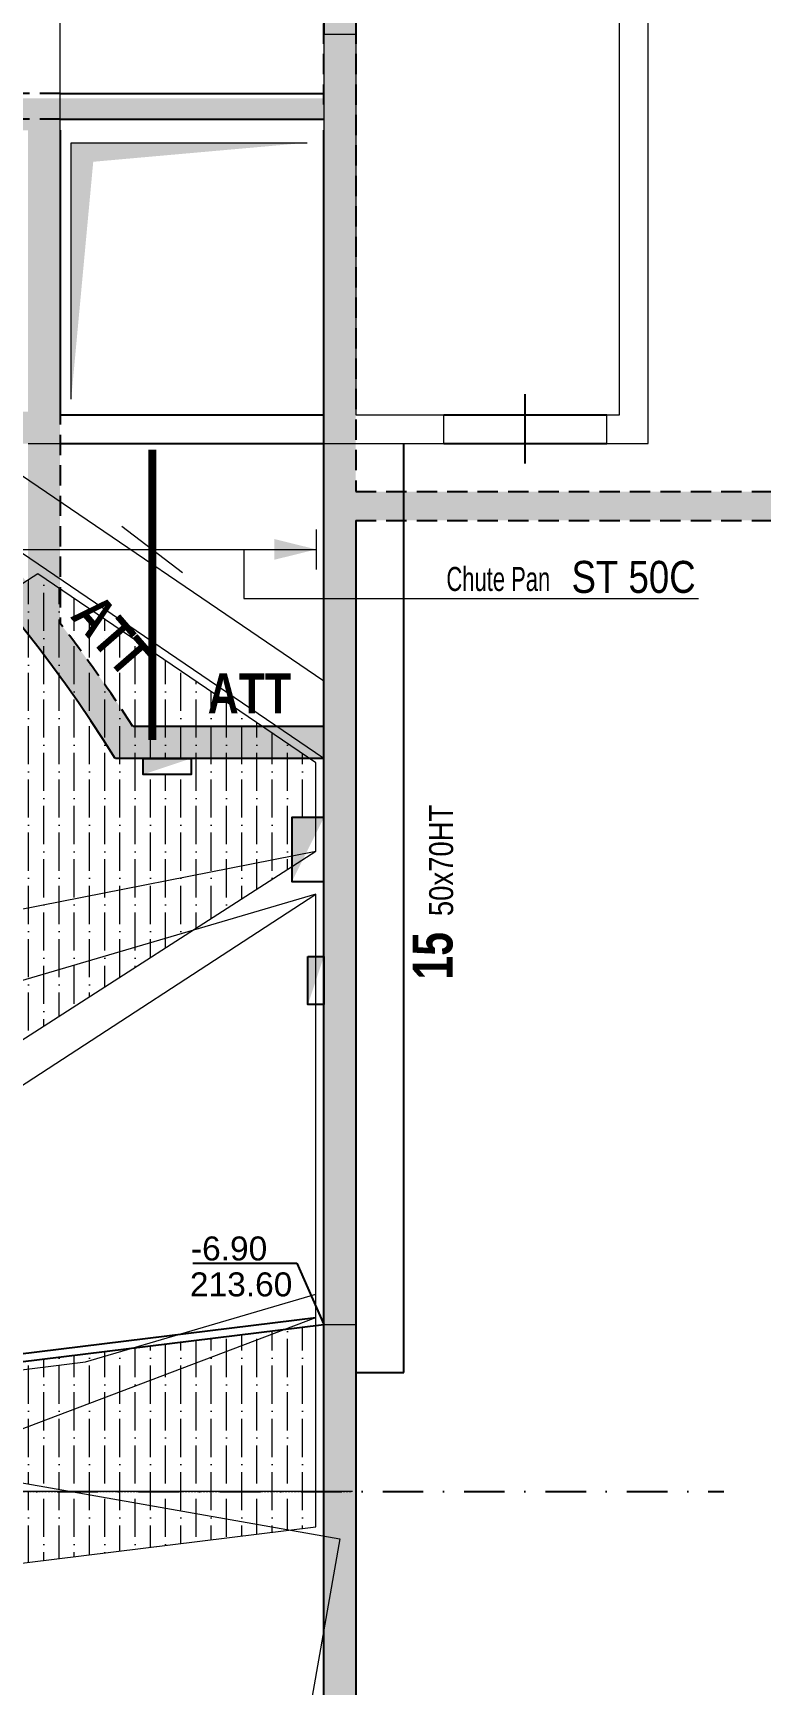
# Model space of a CAD drawing. Header units: metres. Extents: x 33574 to 39801, y -147554 to -143354.
# Drawn here: x 35617 to 36078, y -146487 to -145454 of the extents above; entities that cross this region are included whole.
import ezdxf
from ezdxf.enums import TextEntityAlignment as Align

# ---------------------------------------------------------------- set-up
doc = ezdxf.new("R2010")
doc.units = ezdxf.units.M
for name, pattern in [('CACHEx2', [19.049999999999997, 12.7, -6.35]), ('INTERROMPU2', [9.524999999999999, 6.35, -3.175]), ('TIRETPTX2', [50.8, 25.4, -12.7, 0, -12.7]), ('VW-02', [0.69435, 0.48607, -0.20828])]:
    doc.linetypes.add(name, pattern=pattern)
for name, color, linetype in [('01_ARMA_INF', 50, 'Continuous'), ('01_isolant ext', 2, 'TIRETPTX2'), ('01_linteaux', 3, 'Continuous'), ('01_murs_coup', 5, 'Continuous'), ('01_murs_sup', 2, 'INTERROMPU2'), ('01_poch_BN', 9, 'Continuous'), ('01_poch_murs', 251, 'Continuous'), ('01_resv', 32, 'Continuous'), ('01_texte', 230, 'Continuous')]:
    doc.layers.add(name, color=color, linetype=linetype)
doc.layers.add('B Général', color=7, linetype='Continuous', lineweight=5)
doc.layers.add('C ANNOTATIONS-prestations', color=7, linetype='Continuous', lineweight=5)
doc.styles.add('ARIAL NA', font='ARIALN.TTF')
doc.styles.add('impact', font='impact.ttf')
doc.styles.add('MATTE_TXT', font='arial.ttf')
doc.styles.add('PATIO', font='ARIALN.TTF')
pattern_1 = [(135, (-1377.46904745726, -135886.3766936216), (-11.22532015133644, 8.881784197001252e-16), [7.9375, -7.9375])]
pattern_2 = [(90, (0, -342.949232486746), (-9.524999999999997, 16.66875), [23.8125, -4.762499999999999, 0, -4.762499999999999])]

msp = doc.modelspace()

# ---------------------------------------------------------------- hatches: boundary and pattern name
at = {"layer": '01_murs_sup', "ltscale": 3}
h = msp.add_hatch(dxfattribs=at)
h.set_pattern_fill('DASH', color=256, scale=2.5, angle=135)
h.set_pattern_definition(pattern_1)
edge = h.paths.add_edge_path()
edge.add_line((36030.72921046714, -145131.6349017622), (36003.72920695076, -145131.6349017622))
edge.add_line((36003.72920695076, -145131.6349017622), (36003.72921874811, -144596.6220185353))
edge.add_arc((35992.70585741517, -144567.6481422858), 31.000000000006, 200.7835595958433, 290.82974950423176, ccw=False)
edge.add_line((35963.72310392278, -144578.6481422858), (35871.68861090755, -144578.6481422858))
edge.add_arc((35842.70585741517, -144567.6481422858), 31.00000000000336, 200.7835595958433, 339.2164404041567, ccw=False)
edge.add_line((35813.72310392278, -144578.6481422858), (35721.68861090755, -144578.6481422858))
edge.add_arc((35692.70585741517, -144567.6481422858), 31.00000000000336, 200.7835595958433, 339.2164404041567, ccw=False)
edge.add_line((35663.72310392278, -144578.6481422858), (35571.68861090755, -144578.6481422858))
edge.add_arc((35542.70585741517, -144567.6481422858), 30.99999999999303, 201.3118853197231, 339.21644040420693, ccw=False)
edge.add_line((35513.82576589636, -144578.9149215001), (35421.88929907952, -144579.7669164767))
edge.add_arc((35392.79066069388, -144569.0772371503), 31.00000000000263, 205.0617590903103, 339.8286810938182, ccw=False)
edge.add_arc((35466.523687287, -145780.6175167353), 1202.726036363769, 94.85607431748207, 99.19121332791286)
edge.add_arc((35243.97213929259, -144587.4697053421), 30.99999999998539, 212.0348839783278, 349.09644301072296, ccw=False)
edge.add_arc((35466.52368728716, -145780.6175167352), 1202.726036363719, 101.9401136610933, 106.2742133279193)
edge.add_arc((35098.54700091707, -144624.0173050652), 30.9999999999968, 219.1178839784031, 356.17944301063665, ccw=False)
edge.add_arc((35466.52368728719, -145780.6175167352), 1202.726036363716, 109.0231136610926, 113.3572133279185)
edge.add_arc((34958.73824102782, -144678.2179376741), 30.9999999997465, 0, 3.2624430106296813, ccw=False)
edge.add_arc((34958.73824102755, -144678.2179376741), 31.00000000001819, 253.0777681002966, 359.9999999999462, ccw=False)
edge.add_line((34949.71496456216, -144707.8756598023), (34949.71496456216, -144722.341862265))
edge.add_arc((35466.52368728724, -145780.6175167352), 1177.726036363718, 92.05394913478762, 116.0285616730136, ccw=False)
edge.add_line((35424.31340018747, -144603.6481422858), (35983.72921859318, -144603.6481422858))
edge.add_line((35983.72921859318, -144603.6481422858), (35983.72920695076, -145131.6349014186))
edge.add_line((35983.72920695076, -145131.6349014186), (35798.7362840578, -145131.6349014186))
edge.add_line((35798.7362840578, -145131.6349014186), (35798.73340964063, -145494.6348953786))
edge.add_line((35798.73340964063, -145494.6348953786), (35423.4792067001, -145494.6348953786))
edge.add_line((35423.4792067001, -145494.6348953786), (35423.4792067001, -145627.4040440309))
edge.add_arc((34933.23140303898, -146364.8041766383), 885.4952651279693, 54.97246064441538, 56.3827363050446, ccw=False)
edge.add_line((35441.4792067001, -145639.6931267724), (35441.4792067001, -145514.6348953786))
edge.add_line((35441.4792067001, -145514.6348953786), (35531.47920662024, -145514.6348953786))
edge.add_line((35531.47920662024, -145514.6348953786), (35531.47920662024, -145690.6348835175))
edge.add_line((35531.47920662024, -145690.6348835175), (35507.33734167481, -145690.6348835175))
edge.add_arc((34933.23140303817, -146364.8041766382), 885.4952651283348, 49.58310368497262, 54.97246064434233)
edge.add_arc((34933.23140303814, -146364.8041766383), 885.495265128421, 54.9724606443442, 88.93337311106043)
edge.add_line((34949.71496456216, -145479.4623461771), (34949.71496456216, -145499.4658924054))
edge.add_arc((34933.23140303812, -146364.8041766383), 865.4952651284605, 31.88506078871228, 88.9087223828218, ccw=False)
edge.add_line((35668.13160548549, -145907.6349012024), (35798.73013929815, -145907.634901203))
edge.add_line((35798.73013929815, -145907.634901203), (35798.72650976552, -146365.9957603085))
edge.add_line((35798.72650976552, -146365.9957603085), (35818.72896800363, -146365.9957603085))
edge.add_line((35818.72896800363, -146365.9957603085), (35818.72896800363, -145758.6903359441))
edge.add_line((35818.72896800363, -145758.6903359441), (36078.4436895912, -145758.6903359441))
edge.add_line((36078.4436895912, -145758.6903359441), (36078.4436895912, -145740.6903359441))
edge.add_line((36078.4436895912, -145740.6903359441), (35818.72896800363, -145740.6903359441))
edge.add_line((35818.72896800363, -145740.6903359441), (35818.72896800363, -145147.6349014186))
edge.add_line((35818.72896800363, -145147.6349014186), (36030.72921046714, -145147.6349014186))
edge.add_line((36030.72921046714, -145147.6349014186), (36030.72921046714, -145131.6349017622))
edge = h.paths.add_edge_path(flags=16)
edge.add_line((35798.73325127054, -145507.6348953786), (35798.7305336645, -145692.597199733))
edge.add_line((35798.7305336645, -145692.597199733), (35798.73110959533, -145692.5985063117))
edge.add_line((35798.73110959533, -145692.5985063117), (35798.7324317029, -145710.6361900963))
edge.add_line((35798.7324317029, -145710.6361900963), (35798.73169924372, -145710.6348835175))
edge.add_line((35798.73169924372, -145710.6348835175), (35798.73029766824, -145887.634901203))
edge.add_line((35798.73029766824, -145887.634901203), (35679.16125707598, -145887.6349012025))
edge.add_arc((34933.23140303805, -146364.8041766384), 885.4952651285312, 32.60693550189016, 37.71342408084015)
edge.add_line((35633.72920448019, -145823.1357404712), (35633.7292148401, -145710.6348835175))
edge.add_line((35633.7292148401, -145710.6348835175), (35613.7292148401, -145710.6348835175))
edge.add_line((35613.7292148401, -145710.6348835175), (35613.72920677518, -145798.2138452048))
edge.add_arc((34933.23140303824, -146364.8041766384), 885.4952651283946, 39.78115613019648, 47.62597131948256)
edge.add_line((35530.02651067788, -145710.6348835175), (35613.7292148401, -145710.6348835175))
edge.add_line((35613.7292148401, -145710.6348835175), (35613.72921668184, -145690.6348835175))
edge.add_line((35613.72921668184, -145690.6348835175), (35549.47920693972, -145690.6348835175))
edge.add_line((35549.47920693972, -145690.6348835175), (35549.47920662024, -145690.6348835175))
edge.add_line((35549.47920662024, -145690.6348835175), (35549.47920662024, -145514.6348953786))
edge.add_line((35549.47920662024, -145514.6348953786), (35613.72923288923, -145514.6348953786))
edge.add_line((35613.72923288923, -145514.6348953786), (35613.72921668255, -145710.5971997362))
edge.add_line((35613.72921668255, -145710.5971997362), (35633.72921668256, -145710.5971997362))
edge.add_line((35633.72921668256, -145710.5971997362), (35633.72923288924, -145507.6348953786))
edge.add_line((35633.72923288923, -145507.6348953786), (35798.73325127054, -145507.6348953786))
h.paths.add_polyline_path([(35798.7362840578, -145131.6349015173), (35326.43875525198, -145131.6349015173), (35149.84942937765, -145286.8598370758), (35163.05365940719, -145301.8814318423), (35328.29120183799, -145156.6349015173), (35798.73608609518, -145156.6349015173)], flags=17)
h = msp.add_hatch(dxfattribs=at)
h.set_pattern_fill('DASH', color=256, scale=2.5, angle=135)
h.set_pattern_definition(pattern_1)
h.paths.add_polyline_path([(35818.72455630315, -146612.6917047548), (35818.7253248479, -146515.6349011665), (36007.24869973916, -146515.6349011665), (36007.24869973916, -146499.6349011665), (35818.72896800363, -146499.6349011665), (35818.72896800363, -146365.9957603085), (35798.72650976552, -146365.9957603085), (35798.72532484728, -146515.6349011665), (35798.72471512885, -146592.6340889082, -0.3316165824014951), (34949.71496456216, -147225.2994417661), (34949.71496456216, -147250.2994417661, 0.04526015738334291), (35113.63287246309, -147235.4310835851, -0.6784920947094194), (35169.94797091185, -147223.2781875027, 0.0290857858348107), (35271.04420118374, -147191.7479866602, -0.6786650772580168), (35324.28835202201, -147169.7305210296, 0.03963135764520873), (35450.62229365334, -147100.2283790938, -0.05889174878895797), (35449.76810593809, -147093.0013463906, -0.5957938614643646), (35497.71761461234, -147067.0453421585, 0.03959186487785516), (35605.57779341695, -146971.5691229358, -0.1147067523627306), (35602.39890267018, -146957.8948448957, -0.5230756100816683), (35644.23093848054, -146928.8488985313, 0.1000910596722721)])
h.paths.add_polyline_path([(34079.31210619549, -146504.8133812006), (34075.95500703835, -146365.9957603085), (34050.94769757198, -146365.9957603085), (34053.8427052707, -146485.7056831882, -0.328755579086477), (34075.67279549941, -146515.3183959108, -0.2553953403700908), (34061.41693399924, -146541.4073557578, 0.06071621505798748), (34135.96761812367, -146748.8556114966, -0.4496334161171455), (34170.66022362853, -146779.6349010365, -0.1753608633251859), (34163.48212970542, -146799.4721586813, 0.01836853256108478), (34199.37950259771, -146855.9402207592, -0.4913802896854275), (34238.23258403791, -146885.9290372062, -0.140327085577333), (34233.53583958584, -146902.3344859224, 0.03953732202023799), (34331.09125117055, -147008.0487978252, -0.5620629895725984), (34376.33578451678, -147035.5822914239, -0.0842861395221403), (34374.59872286684, -147045.8136373335, 0.03011723266168045), (34463.64618001701, -147109.7915810451, -0.6241365282367528), (34513.68012792578, -147134.2601083201, -0.03818521046561189), (34513.31956880829, -147138.9744123415, 0.0237593458811339), (34591.15856205699, -147176.7708181262, -0.6784920947084723), (34644.81060976732, -147197.7598860657, 0.06483465551945516), (34874.8223331413, -147247.2157891014, -0.6784920947094583), (34932.35985634164, -147250.1341140412, 0.004762977334731561), (34949.71496456216, -147250.2994417661), (34949.71496456216, -147225.2994417661, -0.3601863127720239)])
at = {"layer": '01_poch_murs', "lineweight": 0}
h = msp.add_hatch(dxfattribs=at)
h.set_pattern_fill('ANSI36', color=256, scale=3, angle=45)
h.set_pattern_definition(pattern_2)
h.paths.add_polyline_path([(35633.72920647304, -145801.4948947324), (35633.72920448019, -145823.1357404712, -0.02228494767271751), (35679.16125707598, -145887.6349012025), (35760.42193115131, -145887.6349012029)], flags=17)
h.paths.add_polyline_path([(35612.51951358418, -145796.7584759406, 0.002489170705521584), (35606.86231609801, -145790.0355301434), (35593.59870775287, -145805.3427598958, -0.0008762332255063132), (35595.55552181035, -145807.6607340202)])
h.paths.add_polyline_path([(35633.72920448019, -145823.1357404712), (35633.72920647304, -145801.4948947324), (35619.84179158045, -145792.0526634461), (35613.72920698079, -145795.9810416089), (35613.72920677518, -145798.2138451738, 0.0005361274587750277), (35612.51951358419, -145796.7584759406), (35595.55552181035, -145807.6607340202, -0.03573031656166736), (35668.1316054855, -145907.6349012024), (35685.76792722979, -145907.6349012025), (35685.76792722979, -145907.5852291667), (35715.75042852665, -145907.5852291667), (35789.82963139562, -145907.6295733181), (35760.42193115131, -145887.6349012029), (35679.16125707598, -145887.6349012025, 0.0222849476727174)])
h.paths.add_polyline_path([(35793.73011834038, -145910.2815643579), (35789.83746752523, -145907.634901203), (35715.75042852665, -145907.6349012027), (35715.75042852665, -145917.5578226496), (35685.76792722979, -145917.5578226496), (35685.76792722979, -145907.6349012025), (35668.1316054855, -145907.6349012024, 0.03573031656166729), (35595.55552181035, -145807.6607340202), (35586.60708955727, -145813.4116279803), (35418.3666569542, -146007.5740978371, -0.01459589771027015), (35438.48082364336, -146035.5287711398), (35778.70598350646, -145968.5475910497), (35778.70598350646, -145944.5670381088), (35793.72984685069, -145944.5670381088)])
h.paths.add_polyline_path([(35716.49127191898, -146015.2286805121), (35778.70598350646, -145975.2451170254), (35778.70598350646, -145968.5475910497), (35438.48082364337, -146035.5287711398, -0.02580201124321251), (35469.91992696323, -146087.6303760153)])
h.paths.add_polyline_path([(35716.49127191899, -146015.2286805121), (35469.91992696323, -146087.6303760153, -0.03101920788008348), (35500.3624551008, -146154.1283080768)])
h.paths.add_polyline_path([(35500.3624551008, -146154.1283080768, 0.03101920788008466), (35469.91992696323, -146087.6303760153), (35307.73293540748, -146135.2539682024), (35249.5770818867, -146202.370320565), (35230.30776272059, -146185.6735892406), (35243.81889992728, -146231.6871425114), (35283.53102069427, -146293.47948728)])
h.paths.add_polyline_path([(35307.73293540747, -146135.2539682024), (35222.82379270127, -146160.1861674275), (35230.30776272059, -146185.6735892406), (35249.5770818867, -146202.370320565)])
h.paths.add_polyline_path([(35385.02517115006, -146046.0527508711), (35153.77585536789, -146091.579519298), (35194.06466575853, -146154.2691972576), (35230.30776272059, -146185.6735892406), (35222.82379270127, -146160.1861674275), (35307.73293540747, -146135.2539682024)])
h.paths.add_polyline_path([(35418.3666569542, -146007.5740978371, 0.03101901313530331), (35370.422826291, -145952.3468893449), (35153.77585536789, -146091.579519298), (35385.02517115006, -146046.0527508711)])
h.paths.add_polyline_path([(35586.60708955728, -145813.4116279803), (35370.422826291, -145952.3468893449, -0.03101901313530413), (35418.3666569542, -146007.5740978371)])
h.paths.add_polyline_path([(35438.48082364336, -146035.5287711398), (35385.02517115006, -146046.0527508711), (35307.7329354075, -146135.2539682024), (35469.91992696323, -146087.6303760153, 0.02580201124321668)])
h.paths.add_polyline_path([(35418.3666569542, -146007.5740978371), (35385.02517115006, -146046.0527508711), (35438.48082364337, -146035.5287711398, 0.01459589771027254)])
h.paths.add_polyline_path([(35230.30776272059, -146185.6735892406), (35194.06466575853, -146154.2691972576), (35243.81889992729, -146231.6871425115)])
h.paths.add_polyline_path([(35488.75112305393, -146025.5157880051), (35524.39536662508, -146018.4983954679), (35519.95724384172, -145995.9553314096), (35484.31300027057, -146002.9727239468)], flags=24)
h.paths.add_polyline_path([(35462.24664791048, -146030.3922782985), (35488.83049722083, -146025.1586336179), (35484.48427945167, -146003.0823931975), (35457.90043014134, -146008.3160378781)], flags=24)
h = msp.add_hatch(dxfattribs=at)
h.set_pattern_fill('ANSI36', color=256, scale=3, angle=45)
h.set_pattern_definition(pattern_2)
h.paths.add_polyline_path([(35640.58099656063, -146365.9957603084), (35539.71529790864, -146365.9957603084, -0.02280294040590703), (35537.26354709592, -146419.7268241721), (35777.71289875019, -146390.1758145803)])
h.paths.add_polyline_path([(35539.71529790864, -146365.9957603084), (35506.82360917323, -146365.9957603084), (35443.22683762664, -146390.1055151229), (35490.56682161048, -146425.4658098388), (35537.26354709592, -146419.7268241721, 0.02280294040590722)])
h.paths.add_polyline_path([(35774.06486638181, -146264.6836806078), (35345.78146708653, -146317.3193261336), (35410.94895540638, -146365.9957598576), (35506.82361036226, -146365.9957598576)])
h.paths.add_polyline_path([(35506.82360917323, -146365.9957603084), (35410.94895600986, -146365.9957603084), (35443.22683762664, -146390.1055151229)])
h.paths.add_polyline_path([(35793.72733114061, -146262.2671813297), (35774.06486638181, -146264.6836806078), (35549.2862389116, -146349.8980313377), (35640.58099400422, -146365.9957598576), (35793.72650976537, -146365.9957598576)])
h.paths.add_polyline_path([(35793.72650976537, -146365.9957603084), (35640.58099656063, -146365.9957603084), (35777.71289875021, -146390.1758145803), (35793.7263338794, -146388.2077777699)])
h.paths.add_polyline_path([(35443.22683762665, -146390.1055151229), (35347.34266721109, -146426.4555338911), (35374.54793064538, -146439.7244274486), (35490.56682161049, -146425.4658098388)])
h.paths.add_polyline_path([(35443.22683762664, -146390.1055151229), (35410.94895600986, -146365.9957603084), (35274.65147982504, -146365.9957603084), (35273.11895236259, -146374.6871554443), (35278.83279099917, -146421.1792656835), (35289.91940533038, -146398.4483377302), (35347.34266721108, -146426.4555338911)])
h.paths.add_polyline_path([(35351.57288126747, -146321.6451854818), (35280.94106102067, -146330.3257728207), (35274.65147990453, -146365.9957598576), (35410.94895540636, -146365.9957598576)])
h.paths.add_polyline_path([(35280.94106102067, -146330.3257728207), (35273.06670608412, -146331.2935239776), (35271.63901226019, -146326.4313673126), (35267.29341363566, -146326.9654374848, -0.003906429190420825), (35267.86448925592, -146331.9328717585), (35272.05078764274, -146365.9957598576), (35274.65147990453, -146365.9957598576)])
h.paths.add_polyline_path([(35345.78146708653, -146317.3193261336), (35339.99005290558, -146312.9934667854), (35292.1593144295, -146318.8718216313), (35282.61301025679, -146325.0826728045)])
h.paths.add_polyline_path([(35351.57288126748, -146321.6451854818), (35345.78146708653, -146317.3193261336), (35282.61301025678, -146325.0826728045), (35281.76870310622, -146325.6319813077), (35280.94106102067, -146330.3257728207)])
h.paths.add_polyline_path([(35576.91912797798, -146341.7811108126), (35610.8884640352, -146328.9032186865), (35602.74389094147, -146307.4194434108), (35568.77455488426, -146320.2973355369)], flags=24)
h.paths.add_polyline_path([(35551.60298746559, -146351.0201794762), (35576.93767325056, -146341.4157129644), (35568.96175865109, -146320.3768254866), (35543.62707286613, -146329.9812919984)], flags=25)
h = msp.add_hatch(dxfattribs=at)
h.set_pattern_fill('ANSI36', color=256, scale=3, angle=45)
h.set_pattern_definition(pattern_2)
h.paths.add_polyline_path([(35328.82955494818, -146445.3431748041), (35282.50225014033, -146451.036759001), (35278.83279099917, -146421.1792656835), (35257.04395386797, -146465.8530021572), (35248.91974464707, -146511.9276822105), (35267.79531963079, -146490.9642324089), (35340.99435403312, -146556.8729390235), (35435.1438352795, -146573.4740327869)])
h.paths.add_polyline_path([(35289.91940533038, -146398.4483377302), (35278.83279099917, -146421.1792656835), (35282.50225014033, -146451.036759001), (35321.33781216562, -146436.3140638745)])
h.paths.add_polyline_path([(35289.91940533038, -146398.4483377302), (35321.33781216562, -146436.3140638745), (35347.34266721109, -146426.4555338911)])
h.paths.add_polyline_path([(35347.34266721109, -146426.4555338911), (35321.33781216562, -146436.3140638745), (35328.82955494818, -146445.3431748041), (35374.54793064538, -146439.7244274486)], flags=17)
h.paths.add_polyline_path([(35374.54793064538, -146439.7244274486), (35328.82955494818, -146445.3431748041), (35435.14383527951, -146573.4740327869), (35497.75680763638, -146584.5143891558, 0.03260779179919894), (35521.51590427922, -146511.4054976653)])
h.paths.add_polyline_path([(35521.51590427922, -146511.4054976653, -0.03260779179919856), (35497.75680763638, -146584.5143891558), (35767.07613625853, -146632.0026532182), (35763.87631776967, -146629.6125695029)])
h.paths.add_polyline_path([(35766.96851474143, -146631.983676641), (35497.75680763638, -146584.5143891558, -0.01945865927260318), (35479.10895280218, -146626.46115937), (35658.80038959504, -146843.0267787457), (35662.43150507501, -146846.2962498092)])
h.paths.add_polyline_path([(35435.1438352795, -146573.4740327869), (35340.99435403312, -146556.8729390235), (35459.28487310202, -146663.3822007952, 0.01776260766027191), (35479.10895280218, -146626.46115937)])
h.paths.add_polyline_path([(35479.10895280218, -146626.46115937, -0.01776260766026648), (35459.28487310202, -146663.3822007952), (35658.80038959505, -146843.0267787457)])
h.paths.add_polyline_path([(35459.28487310202, -146663.3822007952, -0.03260780446786091), (35416.29459968466, -146727.1101041171), (35662.0915140704, -146846.993269432), (35658.80038959501, -146843.0267787457)])
h.paths.add_polyline_path([(35459.28487310202, -146663.3822007952), (35340.99435403311, -146556.8729390235), (35293.0842441944, -146548.4250940102), (35359.54271055962, -146699.4303583282), (35416.29459968465, -146727.1101041171, 0.0326078044678612)])
h.paths.add_polyline_path([(35267.79531963079, -146490.9642324089), (35293.0842441944, -146548.4250940102), (35340.99435403309, -146556.8729390235)], flags=17)
h.paths.add_polyline_path([(35267.79531963079, -146490.9642324089), (35248.91974464707, -146511.9276822105), (35244.01004225069, -146539.7719881508), (35293.0842441944, -146548.4250940102)])
h.paths.add_polyline_path([(35248.91974464707, -146511.9276822105), (35257.04395386796, -146465.8530021572), (35217.61416393091, -146546.6960519378)])
h.paths.add_polyline_path([(35293.0842441944, -146548.4250940102), (35244.01004225069, -146539.7719881508), (35248.91974464707, -146511.9276822105), (35217.61416393091, -146546.6960519378), (35197.10476981705, -146588.7465414779), (35221.02744690981, -146573.797993747), (35273.22397324388, -146657.3298971354), (35359.54271055962, -146699.4303583282)])
h.paths.add_polyline_path([(35221.02744690981, -146573.797993747), (35197.10476981705, -146588.7465414779), (35184.710330101, -146614.158908842), (35229.4090455208, -146635.9599290192)])
h.paths.add_polyline_path([(35492.04780703306, -146643.6752499274), (35515.24523811475, -146671.6329874788), (35532.9270011542, -146656.9618618644), (35509.72957007252, -146629.004124313)], flags=24)
h.paths.add_polyline_path([(35475.09858703586, -146622.7231306623), (35492.39947353192, -146643.574303465), (35509.71508115774, -146629.2069887351), (35492.41419466168, -146608.3558159324)], flags=9)

# ---------------------------------------------------------------- linework, layer by layer
at = {"layer": '01_ARMA_INF', "linetype": 'Continuous', "lineweight": 0, "const_width": 5, "flags": 128}
msp.add_lwpolyline([(35691.33854424789, -145714.3577642204), (35691.42684686492, -145895.976938296)], dxfattribs=at)
at = {"layer": '01_isolant ext'}
msp.add_line((33850.43327064551, -146365.9957598576), (36048.93124298892, -146365.9957598576), dxfattribs=at)
at = {"layer": '01_linteaux'}
for p, q in [((35798.73455314171, -145352.6349006927), (35798.73455314527, -145454.6348698667)), ((35818.72896800363, -145352.6349006947), (35818.72896800363, -145454.634869866)), ((35924.73747057366, -145723.12628934), (35924.73747057366, -145679.7750640168)), ((35873.70721614829, -145692.5971997283), (35975.70721614832, -145692.5971997237)), ((35798.72532484728, -146515.6349011665), (35798.73169954211, -145710.5971997301)), ((35848.72709859288, -146291.6350299449), (35848.73169954054, -145710.5975956553)), ((35873.70721614892, -145710.5971997283), (35975.70721614896, -145710.5971997237)), ((35818.72896800363, -146291.6350339759), (35848.72709859288, -146291.6350299449))]:
    msp.add_line(p, q, dxfattribs=at)
at = {"layer": '01_linteaux', "lineweight": 0}
for p, q in [((35153.77585536789, -146091.579519298), (35793.72968038162, -145965.5898293533)), ((35273.06670608412, -146331.2935239776), (35793.72946690585, -145992.5489312668)), ((35282.50225014033, -146451.036759001), (35793.72737103105, -146257.2295574722))]:
    msp.add_line(p, q, dxfattribs=at)
at = {"layer": '01_linteaux'}
msp.add_arc((34933.23140303812, -146364.8041766383), 865.4952651284611, 31.88506078912344, 90, dxfattribs=at)
at = {"layer": '01_linteaux', "linetype": 'TIRETPTX2', "ltscale": 0.07}
msp.add_arc((34949.71496487508, -146339.2994415406), 922.0000000000022, 186.4389118416408, 321.9287470652964, dxfattribs=at)
at = {"layer": '01_murs_coup', "linetype": 'Continuous', "lineweight": 5}
for p, q in [((36001.70721622485, -145710.6136288742), (36001.70721620537, -145156.6513306552)), ((36001.70721622485, -145710.6136288742), (36001.70721620537, -145156.6513306552)), ((35633.72920738019, -145692.5971997358), (35633.72920736796, -145344.6349007013)), ((35633.72920738019, -145692.5971997358), (35633.72920736796, -145344.6349007013)), ((35983.70721622423, -145692.6136288749), (35983.70721621197, -145344.6513298403)), ((35983.70721622423, -145692.6136288749), (35983.70721621197, -145344.6513298403)), ((35798.72921899335, -145454.6348698667), (35798.72921901684, -145692.5971997301)), ((35798.72921899335, -145454.6348698667), (35798.72921901684, -145692.5971997301)), ((35798.72921899335, -145454.6348698667), (35818.72921899335, -145454.634869866)), ((35818.72921899335, -145454.634869866), (35818.72921901684, -145692.5971997294)), ((35818.72921899335, -145454.634869866), (35818.72921901684, -145692.5971997294)), ((35633.72920738019, -145692.5971997358), (35798.72921901685, -145692.5971997301)), ((35633.72920738019, -145692.5971997358), (35798.72921901684, -145692.5971997301)), ((35818.72921901685, -145692.5971997294), (35873.70721614829, -145692.5971997283)), ((35818.72921901685, -145692.5971997294), (35873.70721614829, -145692.5971997283)), ((35873.70721614892, -145710.5971997283), (35873.70721614829, -145692.5971997283)), ((35975.70721614832, -145692.5971997237), (35983.70721622423, -145692.6136288749)), ((35975.70721614832, -145692.5971997237), (35983.70721622423, -145692.6136288749)), ((35975.70721614896, -145710.5971997237), (35975.70721614832, -145692.5971997237)), ((35613.72920738083, -145710.5971997366), (35873.70721614892, -145710.5971997283)), ((35613.72920738083, -145710.5971997366), (35873.70721614892, -145710.5971997283)), ((35975.70721614896, -145710.5971997237), (36001.70721622485, -145710.6136288742)), ((35975.70721614896, -145710.5971997237), (36001.70721622485, -145710.6136288742)), ((35793.72946690585, -145992.5489312668), (35222.82379270127, -146160.1861674275)), ((35793.72729125016, -146267.3048051873), (35793.72946690585, -145992.5489312668)), ((35798.72539161492, -146899.6349020256), (35798.73044362079, -146261.6350366631)), ((35798.72539161492, -146899.6349020256), (35798.73044347932, -146261.6529015781)), ((35798.73044362079, -146261.6350366631), (35818.6601085999, -146261.6350339851)), ((35808.73042348892, -146261.6350353194), (35818.6601085999, -146261.6350339851)), ((35818.72523324544, -146919.6349001563), (35818.73044347869, -146261.6530599482)), ((35273.06670608411, -146331.2935239776), (35649.51161019682, -146285.0287830012)), ((35339.99005290559, -146312.9934667854), (35808.76041507452, -146395.6503293923)), ((35808.76041507452, -146395.6503293923), (35767.07613625853, -146632.0026532182))]:
    msp.add_line(p, q, dxfattribs=at)
at = {"layer": '01_murs_sup', "ltscale": 2}
for p, q in [((35798.73340964063, -145498.6348953786), (35798.73455314171, -145352.6349006927)), ((35818.72896800363, -145352.6349006947), (35818.72896800363, -145740.6903359441)), ((35633.72920737312, -145491.6348953785), (35423.7792067001, -145491.6348953785)), ((35633.72923288912, -145507.6348953786), (35441.7792067001, -145507.6348953786)), ((35633.72923288923, -145514.6348953786), (35633.72920448019, -145823.1357404712)), ((35818.7314612501, -145740.6903359441), (36078.4436895912, -145740.6903359441)), ((35818.72896800363, -145758.6903359441), (36078.4436895912, -145758.6903359441))]:
    msp.add_line(p, q, dxfattribs=at)
at = {"layer": '01_murs_sup', "ltscale": 0.05}
for p, q in [((35633.72920737322, -145491.6348953785), (35798.73340964063, -145491.6348953786)), ((35633.72923288923, -145507.6348953786), (35798.73325127054, -145507.6348953786)), ((35633.72923288924, -145514.6348953786), (35633.72921668192, -145692.597199734)), ((35798.73169954212, -145710.59719973), (35798.73325127054, -145514.6348953786)), ((35798.73185761388, -145692.597199734), (35798.73325127054, -145514.6348953786)), ((35633.72921668192, -145692.597199734), (35798.73185761388, -145692.597199734)), ((35633.72921668192, -145692.597199734), (35798.73185761388, -145692.597199734)), ((35633.7292148401, -145710.6348835176), (35798.73169924371, -145710.6348835175)), ((35633.7292148401, -145710.6348835176), (35798.73169924371, -145710.6348835175)), ((35818.72896800363, -145758.6903359441), (35818.72896800363, -146499.6349011665)), ((35798.73029766824, -145887.634901203), (35679.16125707598, -145887.6349012025)), ((35798.73029766824, -145887.634901203), (35679.16125707598, -145887.6349012025)), ((35798.73013929815, -145907.634901203), (35668.1316054855, -145907.6349012025)), ((35798.73013929815, -145907.634901203), (35668.13160548549, -145907.6349012024)), ((35798.72471512885, -146592.6340889083), (35798.73013929815, -145907.634901203))]:
    msp.add_line(p, q, dxfattribs=at)
at = {"layer": '01_murs_sup', "ltscale": 2}
msp.add_arc((34933.23140303814, -146364.8041766384), 885.4952651284551, 32.60693550240359, 37.71342313579142, dxfattribs=at)
at = {"layer": '01_poch_BN', "lineweight": 0}
for p, q in [((35848.7303570665, -145880.1339026031), (35848.73041236113, -146291.6350299445)), ((35848.73041236113, -146291.6350299445), (35818.73020606625, -146291.6350339757))]:
    msp.add_line(p, q, dxfattribs=at)
at = {"layer": '01_poch_murs', "lineweight": 0}
for p, q in [((35640.65055041928, -145682.7939218051), (35640.65055041928, -145522.470906623)), ((35640.65055041928, -145522.470906623), (35788.2214079027, -145522.470906623)), ((35619.84179158045, -145792.0526634461), (35153.77585536789, -146091.579519298)), ((35793.73011834037, -145910.2815643579), (35619.84179158044, -145792.0526634461)), ((35793.72968038162, -145965.5898293533), (35793.73011834038, -145910.2815643579)), ((35283.53102069427, -146293.47948728), (35793.72968038162, -145965.5898293533)), ((35649.51161019671, -146285.0287830012), (35793.72748622502, -146242.6821188145)), ((35793.7263338794, -146388.2077777699), (35793.72737103105, -146257.2295574722)), ((35282.50225014033, -146451.036759001), (35793.7263338794, -146388.2077777699))]:
    msp.add_line(p, q, dxfattribs=at)
at = {"layer": '01_poch_murs', "linetype": 'CACHEx2', "lineweight": 5, "ltscale": 0.1}
msp.add_line((35269.7149642494, -146365.9957600831), (35816.24483215257, -146365.9957600831), dxfattribs=at)
at = {"layer": '01_poch_murs', "lineweight": 0}
for points in [[(35640.65055041928, -145682.7939218051), (35640.65055041928, -145522.470906623), (35654.45568791525, -145534.3643835538)], [(35640.65055041928, -145522.470906623), (35788.2214079027, -145522.470906623), (35654.45568791525, -145534.3643835538)]]:
    msp.add_solid(points, dxfattribs=at)
at = {"layer": '01_resv', "ltscale": 200}
for points in [[(35715.75042852665, -145907.5852291667), (35715.75042852665, -145917.5578226496), (35685.76792722979, -145917.5578226496), (35685.76792722979, -145907.5852291667)], [(35798.72817354542, -145944.5670381088), (35778.70598350646, -145944.5670381088), (35778.70598350646, -145984.5214124483), (35798.72817354542, -145984.5214124483)], [(35788.75558006248, -146031.5449597983), (35798.72817354542, -146031.5449597983), (35798.72817354542, -146061.5274610952), (35788.75558006248, -146061.5274610952)]]:
    msp.add_lwpolyline(points, close=True, dxfattribs=at)
for points in [[(35685.76792722979, -145917.5578226496), (35685.76792722979, -145907.5852291667), (35715.75042852665, -145907.5852291667)], [(35778.70598350646, -145984.5214124483), (35778.70598350646, -145944.5670381088), (35798.73013946177, -145944.5670381081)], [(35788.75558006248, -146061.5274610952), (35788.75558006248, -146031.5449597983), (35798.72817354542, -146031.5449597983)]]:
    msp.add_solid(points, dxfattribs=at)
at = {"layer": '01_texte', "linetype": 'Continuous', "lineweight": 0}
for p, q in [((35672.32477725681, -145762.3217092598), (35710.39639248676, -145791.3305422802)), ((35793.94309231315, -145764.3451467989), (35793.94309231315, -145789.3053155396)), ((35580.83800184591, -145776.8254897397), (35793.94309231315, -145776.8252311015)), ((35748.70244772622, -145776.8252860085), (35748.70244772622, -145807.447168233)), ((35748.70244772622, -145807.447168233), (36033.15594270119, -145807.447168233))]:
    msp.add_line(p, q, dxfattribs=at)
at = {"layer": '01_texte'}
for p, q in [((35716.69656625139, -146223.3764362933), (35781.90991228277, -146223.3764362933)), ((35781.90991228277, -146223.3764362933), (35798.73077696729, -146261.6347793348)), ((34949.71529790876, -146365.9955029827), (35798.72766935145, -146261.6526442498)), ((35266.64467584888, -146322.0075478216), (35793.72737103105, -146257.2295574722))]:
    msp.add_line(p, q, dxfattribs=at)
at = {"layer": '01_texte', "linetype": 'Continuous', "lineweight": 0}
for points in [[(35793.94309231315, -145776.8252311693), (35767.84783015333, -145770.3652654221), (35767.84783015333, -145776.8252311693)], [(35793.94309231315, -145776.8252311693), (35767.84783015333, -145783.2851969164), (35767.84783015333, -145776.8252311693)]]:
    msp.add_solid(points, dxfattribs=at)
at = {"layer": 'B Général', "color": 1, "linetype": 'VW-02', "lineweight": 13, "true_color": 0xff0000}
msp.add_line((35816.66882909223, -146365.9957603084), (35269.71496456226, -146365.9957603084), dxfattribs=at)
at = {"layer": 'C ANNOTATIONS-prestations', "color": 2}
for p, q in [((35798.73052231362, -145859.2652299766), (35473.35710026234, -145638.0396722187)), ((35798.73013929815, -145907.634901203), (35450.15600725819, -145670.6348835176))]:
    msp.add_line(p, q, dxfattribs=at)

# ---------------------------------------------------------------- texts
at = {"layer": '01_texte', "ltscale": 5, "style": 'PATIO', "width": 0.8}
msp.add_text('Chute Pan', height=15, dxfattribs=at).set_placement((35875.40031992666, -145802.816849068))
at = {"layer": '01_texte', "ltscale": 5, "style": 'PATIO'}
msp.add_text('ST 50C', height=20, dxfattribs=at).set_placement((35953.67563446681, -145804.0242189303))
at = {"layer": '01_texte'}
for s, height, rotation, style, p in [('ATT', 24.99999999999999, 311.0332304291448, 'impact', (35650.98940793637, -145843.5741907366)), ('50x70HT', 15, 89.99922231590755, 'ARIAL NA', (35884.10717651447, -145971.3703371119)), ('15', 25, 89.99922231590755, 'impact', (35886.72129831606, -146031.0385139357))]:
    msp.add_text(s, height=height, rotation=rotation, dxfattribs=dict(at, style=style)).set_placement(p, align=Align.BOTTOM_CENTER)
at = {"layer": '01_texte', "style": 'impact'}
msp.add_text('ATT', height=24.99999999999999, dxfattribs=at).set_placement((35752.14884502193, -145886.7707645614), align=Align.BOTTOM_CENTER)
at = {"layer": '01_texte', "style": 'MATTE_TXT'}
for s, p in [('-6.90', (35715.56387856259, -146221.5747697102)), ('213.60', (35714.92562374736, -146244.035680441))]:
    msp.add_text(s, height=15, dxfattribs=at).set_placement(p)

doc.saveas('drawing.dxf')
